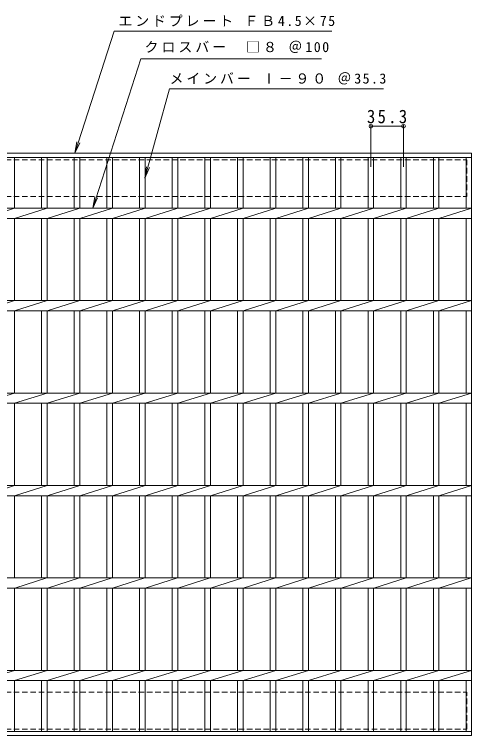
# Model space of a CAD drawing. Units: millimetres, scale not verified. Extents: x -812 to 851, y -688 to 665.
# Drawn here: x -309 to 185, y -115 to 665 of the extents above; entities that cross this region are included whole.
import ezdxf

# ---------------------------------------------------------------- set-up
doc = ezdxf.new("R2010")
doc.units = ezdxf.units.MM
doc.header["$LTSCALE"] = 5
doc.header["$PDMODE"] = 32
doc.header["$PDSIZE"] = 4
doc.linetypes.add('DASHED1', pattern=[1.8, 1.2, -0.6])
for name, color, linetype, lineweight in [('B-1', 2, 'Continuous', 9), ('B-2', 3, 'Continuous', 9), ('B-4', 7, 'Continuous', 9), ('B-5', 7, 'Continuous', 9)]:
    doc.layers.add(name, color=color, linetype=linetype, lineweight=lineweight)
doc.styles.add('ＭＳ ゴシック', font='')
doc.styles.get('ＭＳ ゴシック').set_extended_font_data('MS Gothic')

msp = doc.modelspace()

# ---------------------------------------------------------------- linework, layer by layer
at = {"layer": 'B-1', "linetype": 'DASHED1'}
for p, q in [((-804.715, 467.889), (180.285, 467.889)), ((-804.715, -68.111), (180.285, -68.111))]:
    msp.add_line(p, q, dxfattribs=at)
for points in [[(-804.715, 507.889), (180.285, 507.889), (180.285, 467.889)], [(-804.715, -108.111), (180.285, -108.111), (180.285, -68.111)]]:
    msp.add_lwpolyline(points, dxfattribs=at)
at = {"layer": 'B-2'}
for p, q in [((-809.715, 514.888), (185.285, 514.888)), ((185.285, 514.888), (185.285, -115.111)), ((-809.715, 510.389), (185.285, 510.389)), ((-308.915, 510.389), (-308.915, 455.389)), ((-279.615, 510.389), (-279.615, 455.389)), ((-273.615, 510.389), (-273.615, 455.389)), ((-244.315, 510.389), (-244.315, 455.389)), ((-238.315, 510.389), (-238.315, 455.389)), ((-209.015, 510.389), (-209.015, 455.389)), ((-203.015, 510.389), (-203.015, 455.389)), ((-173.715, 510.389), (-173.715, 455.389)), ((-167.715, 510.389), (-167.715, 455.389)), ((-138.415, 510.389), (-138.415, 455.389)), ((-132.415, 510.389), (-132.415, 455.389)), ((-103.115, 510.389), (-103.115, 455.389)), ((-97.115, 510.389), (-97.115, 455.389)), ((-67.815, 510.389), (-67.815, 455.389)), ((-61.815, 510.389), (-61.815, 455.389)), ((-32.515, 510.389), (-32.515, 455.389)), ((-26.515, 510.389), (-26.515, 455.389)), ((2.785, 510.389), (2.785, 455.389)), ((8.785, 510.389), (8.785, 455.389)), ((38.085, 510.389), (38.085, 455.389)), ((44.085, 510.389), (44.085, 455.389)), ((73.385, 510.389), (73.385, 455.389)), ((79.385, 510.389), (79.385, 455.389)), ((108.685, 510.389), (108.685, 455.389)), ((114.685, 510.389), (114.685, 455.389)), ((143.985, 510.389), (143.985, 455.389)), ((149.985, 510.389), (149.985, 455.389)), ((179.285, 510.389), (179.285, 455.389)), ((-809.715, 455.389), (185.285, 455.389)), ((-308.915, 455.389), (-344.215, 444.389)), ((-273.615, 455.389), (-308.915, 444.389)), ((-238.315, 455.389), (-273.615, 444.389)), ((-203.015, 455.389), (-238.315, 444.389)), ((-167.715, 455.389), (-203.015, 444.389)), ((-132.415, 455.389), (-167.715, 444.389)), ((-97.115, 455.389), (-132.415, 444.389)), ((-61.815, 455.389), (-97.115, 444.389)), ((-26.515, 455.389), (-61.815, 444.389)), ((8.785, 455.389), (-26.515, 444.389)), ((44.085, 455.389), (8.785, 444.389)), ((79.385, 455.389), (44.085, 444.389)), ((114.685, 455.389), (79.385, 444.389)), ((149.985, 455.389), (114.685, 444.389)), ((185.285, 455.389), (149.985, 444.389)), ((-809.715, 444.389), (185.285, 444.389)), ((-308.915, 444.389), (-308.915, 355.389)), ((-279.615, 444.389), (-279.615, 355.389)), ((-273.615, 444.389), (-273.615, 355.389)), ((-244.315, 444.389), (-244.315, 355.389)), ((-238.315, 444.389), (-238.315, 355.389)), ((-209.015, 444.389), (-209.015, 355.389)), ((-203.015, 444.389), (-203.015, 355.389)), ((-173.715, 444.389), (-173.715, 355.389)), ((-167.715, 444.389), (-167.715, 355.389)), ((-138.415, 444.389), (-138.415, 355.389)), ((-132.415, 444.389), (-132.415, 355.389)), ((-103.115, 444.389), (-103.115, 355.389)), ((-97.115, 444.389), (-97.115, 355.389)), ((-67.815, 444.389), (-67.815, 355.389)), ((-61.815, 444.389), (-61.815, 355.389)), ((-32.515, 444.389), (-32.515, 355.389)), ((-26.515, 444.326), (-26.515, 355.389)), ((2.785, 444.389), (2.785, 355.389)), ((8.785, 444.326), (8.785, 355.389)), ((38.085, 444.389), (38.085, 355.389)), ((44.085, 444.326), (44.085, 355.389)), ((73.385, 444.389), (73.385, 355.389)), ((79.385, 444.326), (79.385, 355.389)), ((108.685, 444.389), (108.685, 355.389)), ((114.685, 444.326), (114.685, 355.389)), ((143.985, 444.389), (143.985, 355.389)), ((149.985, 444.389), (149.985, 355.389)), ((179.285, 444.389), (179.285, 355.389)), ((-809.715, 355.389), (185.285, 355.389)), ((-308.915, 355.388), (-344.215, 344.388)), ((-273.615, 355.388), (-308.915, 344.388)), ((-238.315, 355.388), (-273.615, 344.388)), ((-203.015, 355.388), (-238.315, 344.388)), ((-167.715, 355.388), (-203.015, 344.388)), ((-132.415, 355.388), (-167.715, 344.388)), ((-97.115, 355.388), (-132.415, 344.388)), ((-61.815, 355.388), (-97.115, 344.388)), ((-26.515, 355.388), (-61.815, 344.388)), ((8.785, 355.388), (-26.515, 344.388)), ((44.085, 355.388), (8.785, 344.388)), ((79.385, 355.388), (44.085, 344.388)), ((114.685, 355.388), (79.385, 344.388)), ((149.985, 355.388), (114.685, 344.388)), ((185.285, 355.388), (149.985, 344.388)), ((-809.715, 344.388), (185.285, 344.388)), ((-308.915, 344.388), (-308.915, 255.388)), ((-279.615, 344.388), (-279.615, 255.388)), ((-273.615, 344.388), (-273.615, 255.388)), ((-244.315, 344.388), (-244.315, 255.388)), ((-238.315, 344.388), (-238.315, 255.388)), ((-209.015, 344.388), (-209.015, 255.388)), ((-203.015, 344.388), (-203.015, 255.388)), ((-173.715, 344.388), (-173.715, 255.388)), ((-167.715, 344.388), (-167.715, 255.388)), ((-138.415, 344.388), (-138.415, 255.388)), ((-132.415, 344.388), (-132.415, 255.388)), ((-103.115, 344.388), (-103.115, 255.388)), ((-97.115, 344.388), (-97.115, 255.388)), ((-67.815, 344.388), (-67.815, 255.388)), ((-61.815, 344.388), (-61.815, 255.388)), ((-32.515, 344.388), (-32.515, 255.388)), ((-26.515, 344.388), (-26.515, 255.388)), ((2.785, 344.388), (2.785, 255.388)), ((8.785, 344.388), (8.785, 255.388)), ((38.085, 344.388), (38.085, 255.388)), ((44.085, 344.388), (44.085, 255.388)), ((73.385, 344.388), (73.385, 255.388)), ((79.385, 344.388), (79.385, 255.388)), ((108.685, 344.388), (108.685, 255.388)), ((114.685, 344.388), (114.685, 255.388)), ((143.985, 344.388), (143.985, 255.388)), ((149.985, 344.388), (149.985, 255.388)), ((179.285, 344.388), (179.285, 255.388)), ((-809.715, 255.388), (185.285, 255.388)), ((-308.915, 255.388), (-344.215, 244.388)), ((-273.615, 255.388), (-308.915, 244.388)), ((-238.315, 255.388), (-273.615, 244.388)), ((-203.015, 255.388), (-238.315, 244.388)), ((-167.715, 255.388), (-203.015, 244.388)), ((-132.415, 255.388), (-167.715, 244.388)), ((-97.115, 255.388), (-132.415, 244.388)), ((-61.815, 255.388), (-97.115, 244.388)), ((-26.515, 255.388), (-61.815, 244.388)), ((8.785, 255.388), (-26.515, 244.388)), ((44.085, 255.388), (8.785, 244.388)), ((79.385, 255.388), (44.085, 244.388)), ((114.685, 255.388), (79.385, 244.388)), ((149.985, 255.388), (114.685, 244.388)), ((185.285, 255.388), (149.985, 244.388)), ((-809.715, 244.388), (185.285, 244.388)), ((-308.915, 244.388), (-308.915, 155.388)), ((-279.615, 244.388), (-279.615, 155.388)), ((-273.615, 244.388), (-273.615, 155.388)), ((-244.315, 244.388), (-244.315, 155.388)), ((-238.315, 244.388), (-238.315, 155.388)), ((-209.015, 244.388), (-209.015, 155.388)), ((-203.015, 244.388), (-203.015, 155.388)), ((-173.715, 244.388), (-173.715, 155.388)), ((-167.715, 244.388), (-167.715, 155.388)), ((-138.415, 244.388), (-138.415, 155.388)), ((-132.415, 244.388), (-132.415, 155.388)), ((-103.115, 244.388), (-103.115, 155.388)), ((-97.115, 244.388), (-97.115, 155.388)), ((-67.815, 244.388), (-67.815, 155.388)), ((-61.815, 244.388), (-61.815, 155.388)), ((-32.515, 244.388), (-32.515, 155.388)), ((-26.515, 244.388), (-26.515, 155.388)), ((2.785, 244.388), (2.785, 155.388)), ((8.785, 244.388), (8.785, 155.388)), ((38.085, 244.388), (38.085, 155.388)), ((44.085, 244.388), (44.085, 155.388)), ((73.385, 244.388), (73.385, 155.388)), ((79.385, 244.388), (79.385, 155.388)), ((108.685, 244.388), (108.685, 155.388)), ((114.685, 244.388), (114.685, 155.388)), ((143.985, 244.388), (143.985, 155.388)), ((149.985, 244.388), (149.985, 155.388)), ((179.285, 244.388), (179.285, 155.388)), ((-809.715, 155.388), (185.285, 155.388)), ((-308.915, 155.388), (-344.215, 144.388)), ((-273.615, 155.388), (-308.915, 144.388)), ((-238.315, 155.388), (-273.615, 144.388)), ((-203.015, 155.388), (-238.315, 144.388)), ((-167.715, 155.388), (-203.015, 144.388)), ((-132.415, 155.388), (-167.715, 144.388)), ((-97.115, 155.388), (-132.415, 144.388)), ((-61.815, 155.388), (-97.115, 144.388)), ((-26.515, 155.388), (-61.815, 144.388)), ((8.785, 155.388), (-26.515, 144.388)), ((44.085, 155.388), (8.785, 144.388)), ((79.385, 155.388), (44.085, 144.388)), ((114.685, 155.388), (79.385, 144.388)), ((149.985, 155.388), (114.685, 144.388)), ((185.285, 155.388), (149.985, 144.388)), ((-809.715, 144.388), (185.285, 144.388)), ((-308.915, 144.388), (-308.915, 55.388)), ((-279.615, 144.388), (-279.615, 55.388)), ((-273.615, 144.388), (-273.615, 55.388)), ((-244.315, 144.388), (-244.315, 55.388)), ((-238.315, 144.388), (-238.315, 55.388)), ((-209.015, 144.388), (-209.015, 55.388)), ((-203.015, 144.388), (-203.015, 55.388)), ((-173.715, 144.388), (-173.715, 55.388)), ((-167.715, 144.388), (-167.715, 55.388)), ((-138.415, 144.388), (-138.415, 55.388)), ((-132.415, 144.388), (-132.415, 55.388)), ((-103.115, 144.388), (-103.115, 55.388)), ((-97.115, 144.388), (-97.115, 55.388)), ((-67.815, 144.388), (-67.815, 55.388)), ((-61.815, 144.388), (-61.815, 55.388)), ((-32.515, 144.388), (-32.515, 55.388)), ((-26.515, 144.388), (-26.515, 55.388)), ((2.785, 144.388), (2.785, 55.388)), ((8.785, 144.388), (8.785, 55.388)), ((38.085, 144.388), (38.085, 55.388)), ((44.085, 144.388), (44.085, 55.388)), ((73.385, 144.388), (73.385, 55.388)), ((79.385, 144.388), (79.385, 55.388)), ((108.685, 144.388), (108.685, 55.388)), ((114.685, 144.388), (114.685, 55.388)), ((143.985, 144.388), (143.985, 55.388)), ((149.985, 144.388), (149.985, 55.388)), ((179.285, 144.388), (179.285, 55.388)), ((-809.715, 55.388), (185.285, 55.388)), ((-308.714, 44.389), (-273.814, 55.389)), ((-273.414, 44.389), (-238.515, 55.389)), ((-238.115, 44.389), (-203.215, 55.389)), ((-202.814, 44.389), (-167.914, 55.389)), ((-167.515, 44.389), (-132.615, 55.389)), ((-132.214, 44.389), (-97.315, 55.389)), ((-96.914, 44.389), (-62.014, 55.389)), ((-61.615, 44.389), (-26.715, 55.389)), ((-26.314, 44.389), (8.585, 55.389)), ((8.986, 44.389), (43.885, 55.389)), ((44.285, 44.389), (79.185, 55.389)), ((79.586, 44.389), (114.485, 55.389)), ((114.886, 44.389), (149.786, 55.389)), ((149.786, 44.389), (184.685, 55.389)), ((-809.715, 44.389), (185.285, 44.389)), ((-308.915, 44.389), (-308.915, -44.612)), ((-279.615, 44.389), (-279.615, -44.612)), ((-273.615, 44.389), (-273.615, -44.612)), ((-244.315, 44.389), (-244.315, -44.612)), ((-238.315, 44.389), (-238.315, -44.612)), ((-209.015, 44.389), (-209.015, -44.612)), ((-203.015, 44.389), (-203.015, -44.612)), ((-173.715, 44.389), (-173.715, -44.612)), ((-167.715, 44.389), (-167.715, -44.612)), ((-138.415, 44.389), (-138.415, -44.612)), ((-132.415, 44.389), (-132.415, -44.612)), ((-103.115, 44.389), (-103.115, -44.612)), ((-97.115, 44.389), (-97.115, -44.612)), ((-67.815, 44.389), (-67.815, -44.612)), ((-61.815, 44.389), (-61.815, -44.612)), ((-32.515, 44.389), (-32.515, -44.612)), ((-26.515, 44.389), (-26.515, -44.612)), ((2.785, 44.389), (2.785, -44.612)), ((8.785, 44.389), (8.785, -44.612)), ((38.085, 44.389), (38.085, -44.612)), ((44.085, 44.389), (44.085, -44.612)), ((73.385, 44.389), (73.385, -44.612)), ((79.385, 44.389), (79.385, -44.612)), ((108.685, 44.389), (108.685, -44.612)), ((114.685, 44.389), (114.685, -44.612)), ((143.985, 44.389), (143.985, -44.612)), ((149.985, 44.389), (149.985, -44.612)), ((179.285, 44.389), (179.285, -44.612)), ((-809.715, -44.612), (185.285, -44.612)), ((-308.915, -44.612), (-344.215, -55.612)), ((-273.615, -44.612), (-308.915, -55.612)), ((-238.315, -44.612), (-273.615, -55.612)), ((-203.015, -44.612), (-238.315, -55.612)), ((-167.715, -44.612), (-203.015, -55.612)), ((-132.415, -44.612), (-167.715, -55.612)), ((-97.115, -44.612), (-132.415, -55.612)), ((-61.815, -44.612), (-97.115, -55.612)), ((-26.515, -44.612), (-61.815, -55.612)), ((8.785, -44.612), (-26.515, -55.612)), ((44.085, -44.612), (8.785, -55.612)), ((79.385, -44.612), (44.085, -55.612)), ((114.685, -44.612), (79.385, -55.612)), ((149.985, -44.612), (114.685, -55.612)), ((185.285, -44.612), (149.985, -55.612)), ((-809.715, -55.611), (185.285, -55.611)), ((-308.915, -55.611), (-308.915, -110.611)), ((-279.615, -55.611), (-279.615, -110.611)), ((-273.615, -55.611), (-273.615, -110.611)), ((-244.315, -55.611), (-244.315, -110.611)), ((-238.315, -55.611), (-238.315, -110.611)), ((-209.015, -55.611), (-209.015, -110.611)), ((-203.015, -55.611), (-203.015, -110.611)), ((-173.715, -55.611), (-173.715, -110.611)), ((-167.715, -55.611), (-167.715, -110.611)), ((-138.415, -55.611), (-138.415, -110.611)), ((-132.415, -55.611), (-132.415, -110.611)), ((-103.115, -55.611), (-103.115, -110.611)), ((-97.115, -55.611), (-97.115, -110.611)), ((-67.815, -55.611), (-67.815, -110.611)), ((-61.815, -55.611), (-61.815, -110.611)), ((-32.515, -55.611), (-32.515, -110.611)), ((-26.515, -55.611), (-26.515, -110.611)), ((2.785, -55.611), (2.785, -110.611)), ((8.785, -55.611), (8.785, -110.611)), ((38.085, -55.611), (38.085, -110.611)), ((44.085, -55.611), (44.085, -110.611)), ((73.385, -55.611), (73.385, -110.611)), ((79.385, -55.611), (79.385, -110.611)), ((108.685, -55.611), (108.685, -110.611)), ((114.685, -55.611), (114.685, -110.611)), ((143.985, -55.611), (143.985, -110.611)), ((149.985, -55.611), (149.985, -110.611)), ((179.285, -55.611), (179.285, -110.611)), ((185.285, -110.611), (-809.715, -110.611)), ((185.285, -115.111), (-809.715, -115.111))]:
    msp.add_line(p, q, dxfattribs=at)
at = {"layer": 'B-4'}
for p, q in [((76.385, 500.245), (76.385, 545.611)), ((76.385, 544.111), (111.685, 544.111)), ((111.685, 500.245), (111.685, 545.611))]:
    msp.add_line(p, q, dxfattribs=at)
for p in [(76.385, 544.111), (111.685, 544.111)]:
    msp.add_point(p, dxfattribs=at)
at = {"layer": 'B-5'}
for p, q in [((-243.844, 514.888), (-201.014, 646.757)), ((-201.014, 646.757), (34.291, 646.757)), ((-224.364, 455.389), (-172.362, 616.896)), ((-172.362, 616.896), (22.954, 616.896)), ((-167.914, 487.889), (-141.221, 584.401)), ((-141.221, 584.401), (89.902, 584.401)), ((-243.844, 514.888), (-241.567, 527.179)), ((-243.844, 514.888), (-238.464, 526.171)), ((-167.914, 487.889), (-166.283, 500.282)), ((-167.914, 487.889), (-163.131, 499.437)), ((-224.364, 455.389), (-222.122, 467.686)), ((-224.364, 455.389), (-219.015, 466.687))]:
    msp.add_line(p, q, dxfattribs=at)

# ---------------------------------------------------------------- texts
at = {"layer": 'B-4', "color": 2, "insert": (72.16, 547.111), "char_height": 14.66, "attachment_point": 7, "style": 'ＭＳ ゴシック'}
msp.add_mtext('\\T1.28;\\W0.9;35.3', dxfattribs=at)
at = {"layer": 'B-5', "char_height": 11, "attachment_point": 7, "style": 'ＭＳ ゴシック'}
for s, insert in [('\\T1.21;エンドプレート\\~ＦＢ4.5×75', (-196.504, 651.898)), ('\\T1.22;クロスバー\\~\\~□８\\~＠100', (-168.296, 623.243)), ('\\T1.21;メインバー\\~Ⅰ－９０\\~＠35.3', (-141.221, 589.181))]:
    msp.add_mtext(s, dxfattribs=dict(at, insert=insert))

doc.saveas('drawing.dxf')
